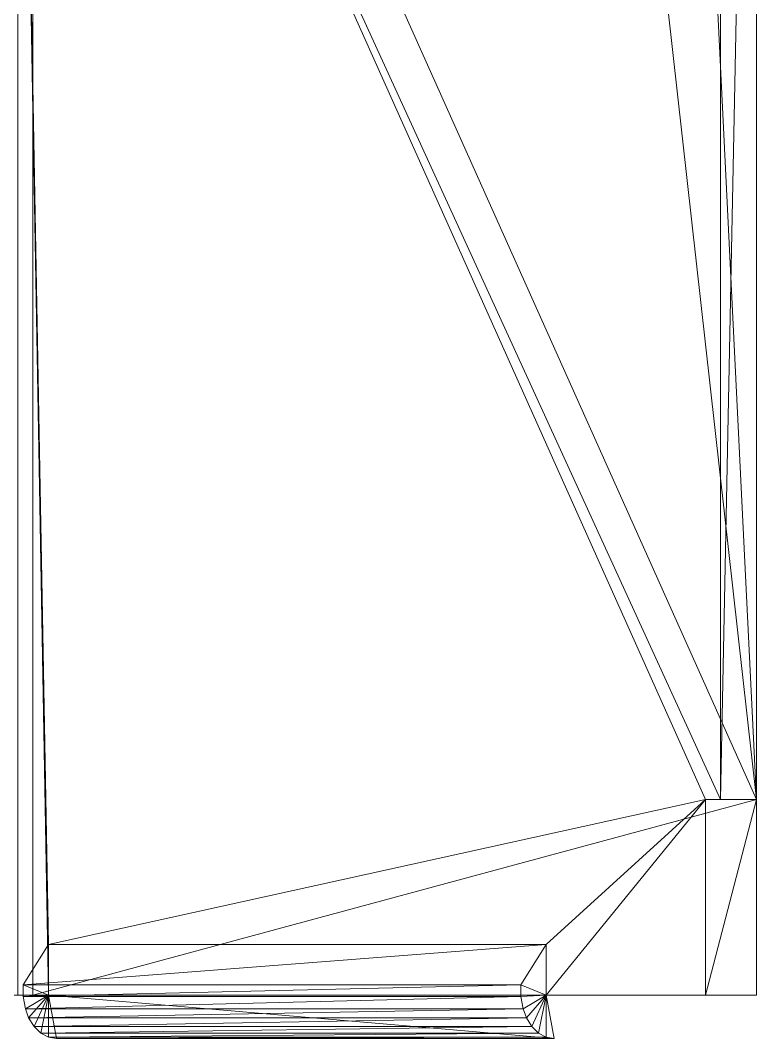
# Model space of a CAD drawing. Header units: millimetres. Extents: x -38752 to -34801, y 260924 to 263752.
# Drawn here: x -37697.3 to -37595.8, y 261888.1 to 262028.6 of the extents above; entities that cross this region are included whole.
import ezdxf

# ---------------------------------------------------------------- set-up
doc = ezdxf.new("R2010")
doc.units = ezdxf.units.MM
doc.layers.get('0').update_dxf_attribs({"lineweight": 9})
doc.layers.add('0.09', color=1, linetype='Continuous', lineweight=9)

msp = doc.modelspace()

# ---------------------------------------------------------------- linework, layer by layer
at = {"extrusion": (2.49184e-13, 1, -4.44089e-16)}
for p, q in [((-37595.77, 262169.05, 5), (-37595.77, 261921.07, 5)), ((-37595.77, 262169.05), (-37595.77, 261921.07)), ((-37695.62, 262144.05, 104.86), (-37695.62, 261894.07, 104.86)), ((-37600.77, 261921.07), (-37600.77, 262135.15)), ((-37600.77, 261921.07, 2.93), (-37600.77, 262134.39, 2.93)), ((-37602.84, 261921.07, 5), (-37602.84, 261894.07, 5)), ((-37602.84, 261921.07, 5), (-37600.77, 261921.07, 2.93)), ((-37595.77, 261921.07, 5), (-37602.84, 261921.07, 5)), ((-37600.77, 261921.07, 2.93), (-37600.77, 261921.07)), ((-37595.77, 261921.07), (-37600.77, 261921.07)), ((-37595.77, 261894.07, 5), (-37595.77, 261921.07, 5)), ((-37595.77, 261921.07), (-37595.77, 261921.07, 5)), ((-37693.45, 261901.07, 95.61), (-37696.97, 261895.47, 92.1)), ((-37693.45, 261901.07, 95.61), (-37693.45, 261894.07, 95.61)), ((-37693.45, 261901.07, 95.61), (-37624.79, 261901.07, 26.96)), ((-37624.79, 261901.07, 26.96), (-37628.31, 261895.47, 23.44)), ((-37624.79, 261894.07, 26.96), (-37624.79, 261901.07, 26.96)), ((-37696.97, 261895.47, 92.1), (-37628.31, 261895.47, 23.44)), ((-37696.97, 261895.47, 92.1), (-37696.97, 261893.88, 92.09)), ((-37628.31, 261895.47, 23.44), (-37628.31, 261893.88, 23.44)), ((-37695.62, 261894.07, 104.86), (-37795.48, 261894.07, 104.86)), ((-37697.7, 261894.07, 99.86), (-37693.45, 261894.07, 95.61)), ((-37696.97, 261893.88, 92.09), (-37696.64, 261892.16, 92.43)), ((-37696.97, 261893.88, 92.09), (-37628.31, 261893.88, 23.44)), ((-37695.62, 261894.07, 104.86), (-37595.77, 261894.07, 5)), ((-37692.36, 261888.07, 96.71), (-37693.45, 261894.07, 95.61)), ((-37693.45, 261894.07, 95.61), (-37624.79, 261894.07, 26.96)), ((-37628.31, 261893.88, 23.44), (-37627.98, 261892.16, 23.77)), ((-37624.79, 261894.07, 26.96), (-37602.84, 261894.07, 5)), ((-37623.7, 261888.07, 28.05), (-37624.79, 261894.07, 26.96)), ((-37595.77, 261894.07, 5), (-37602.84, 261894.07, 5)), ((-37696.64, 261892.16, 92.43), (-37627.98, 261892.16, 23.77)), ((-37696.19, 261890.93, 92.88), (-37627.53, 261890.93, 24.22)), ((-37695.44, 261889.74, 93.62), (-37626.78, 261889.74, 24.96)), ((-37694.52, 261888.83, 94.55), (-37625.86, 261888.83, 25.89)), ((-37693.47, 261888.26, 95.6), (-37624.81, 261888.26, 26.94)), ((-37623.7, 261888.07, 28.05), (-37692.36, 261888.07, 96.71))]:
    msp.add_line(p, q, dxfattribs=at)
for points in [[(-37696.64, 261892.16, 92.43), (-37696.19, 261890.93, 92.88), (-37695.44, 261889.74, 93.62), (-37694.52, 261888.83, 94.55), (-37693.47, 261888.26, 95.6), (-37692.36, 261888.07, 96.71)], [(-37627.98, 261892.16, 23.77), (-37627.53, 261890.93, 24.22), (-37626.78, 261889.74, 24.96), (-37625.86, 261888.83, 25.89), (-37624.81, 261888.26, 26.94), (-37623.7, 261888.07, 28.05)]]:
    msp.add_polyline3d(points)

# ---------------------------------------------------------------- meshes
at = {"layer": '0.09'}
mesh = msp.add_polyface(dxfattribs=at)
corners = [(-37622.18, 262144.05, 31.41), (-37620.77, 262144.05, 30), (-37692.09, 262144.05, 101.32), (-37695.62, 261894.07, 104.86), (-37595.77, 261921.07, 5), (-37595.77, 261894.07, 5), (-37695.62, 262144.05, 104.86), (-37606.92, 262147.65, 16.15), (-37595.77, 262169.05, 5)]
mesh.append_faces([[corners[k] for k in face] for face in [(3, 4, 5), (4, 7, 8)]], dxfattribs={"vtx0": -1})
mesh.append_faces([[corners[k] for k in face] for face in [(4, 6, 1)]], dxfattribs={"vtx0": -1, "vtx1": -1, "vtx2": -1})
mesh.append_faces([[corners[k] for k in face] for face in [(4, 3, 6), (4, 1, 7), (1, 6, 2)]], dxfattribs={"vtx0": -1, "vtx2": -1})
mesh.append_faces([[corners[k] for k in face] for face in [(0, 1, 2)]], dxfattribs={"vtx1": -1})
mesh = msp.add_polyface(dxfattribs=at)
corners = [(-37595.77, 262169.05), (-37600.77, 261921.07), (-37595.77, 261921.07), (-37600.77, 262135.15), (-37602.84, 262135.69), (-37606.85, 262155.13), (-37620.77, 262140.35), (-37607.27, 262154.82), (-37607.75, 262154.62), (-37620.77, 262150.55), (-37608.27, 262154.55), (-37606.54, 262155.55), (-37606.34, 262156.03), (-37606.27, 262156.55), (-37606.34, 262157.07), (-37606.54, 262157.55), (-37606.85, 262157.96), (-37607.27, 262158.28), (-37607.75, 262158.48), (-37608.27, 262158.55), (-37610.2, 262157.07), (-37608.27, 262169.05), (-37610.27, 262156.55), (-37610.2, 262156.03), (-37610, 262155.55), (-37609.68, 262155.13), (-37609.27, 262154.82), (-37608.79, 262154.62), (-37610, 262157.55), (-37609.68, 262157.96), (-37609.27, 262158.28), (-37608.79, 262158.48)]
mesh.append_faces([[corners[k] for k in face] for face in [(0, 1, 2)]], dxfattribs={"vtx0": -1})
mesh.append_faces([[corners[k] for k in face] for face in [(1, 0, 3), (3, 0, 4), (4, 5, 6), (6, 8, 9), (5, 0, 11), (11, 0, 12), (12, 0, 13), (13, 0, 14), (14, 0, 15), (15, 0, 16), (16, 0, 17), (17, 0, 18), (18, 0, 19), (9, 20, 21), (20, 9, 22), (22, 9, 23), (23, 9, 24), (24, 9, 25), (25, 9, 26), (26, 9, 27), (27, 9, 10), (21, 19, 0)]], dxfattribs={"vtx0": -1, "vtx1": -1})
mesh.append_faces([[corners[k] for k in face] for face in [(4, 0, 5)]], dxfattribs={"vtx0": -1, "vtx1": -1, "vtx2": -1})
mesh.append_faces([[corners[k] for k in face] for face in [(6, 5, 7), (6, 7, 8), (9, 8, 10), (21, 20, 28), (21, 28, 29), (21, 29, 30), (21, 30, 31), (21, 31, 19)]], dxfattribs={"vtx0": -1, "vtx2": -1})
mesh = msp.add_polyface(dxfattribs=at)
corners = [(-37595.77, 262169.05), (-37595.77, 261921.07, 5), (-37595.77, 262169.05, 5), (-37595.77, 261921.07)]
mesh.append_faces([[corners[k] for k in face] for face in [(0, 1, 2), (1, 0, 3)]], dxfattribs={"vtx0": -1})
mesh = msp.add_polyface(dxfattribs=at)
corners = [(-37795.48, 262144.05, 5), (-37695.62, 262144.05, 104.86), (-37795.48, 261894.07, 104.86)]
mesh.append_faces([[corners[k] for k in face] for face in [(0, 1, 2)]])
mesh = msp.add_polyface(dxfattribs=at)
corners = [(-37695.62, 262144.05, 104.86), (-37695.62, 261894.07, 104.86), (-37795.48, 261894.07, 104.86)]
mesh.append_faces([[corners[k] for k in face] for face in [(0, 1, 2)]])
mesh = msp.add_polyface(dxfattribs=at)
corners = [(-37705.11, 262114.43, 99.86), (-37790.48, 262124.67, 10.39), (-37790.48, 261900.71, 99.86), (-37697.7, 262132.99, 99.86), (-37770.48, 262133.35, 26.93), (-37695.49, 262144.05, 97.65), (-37770.48, 262144.05, 22.65)]
mesh.append_faces([[corners[k] for k in face] for face in [(0, 1, 2), (4, 5, 6)]], dxfattribs={"vtx0": -1})
mesh.append_faces([[corners[k] for k in face] for face in [(1, 3, 4)]], dxfattribs={"vtx0": -1, "vtx1": -1})
mesh.append_faces([[corners[k] for k in face] for face in [(1, 0, 3), (4, 3, 5)]], dxfattribs={"vtx0": -1, "vtx2": -1})
mesh = msp.add_polyface(dxfattribs=at)
corners = [(-37602.84, 261921.07, 5), (-37624.79, 261894.07, 26.96), (-37602.84, 261894.07, 5), (-37624.79, 261901.07, 26.96), (-37693.45, 261901.07, 95.61), (-37693.45, 261894.07, 95.61), (-37697.7, 262132.99, 99.86), (-37697.7, 261894.07, 99.86), (-37600.77, 261921.07, 2.93), (-37600.77, 262134.39, 2.93), (-37620.77, 262134.39, 22.93), (-37695.49, 262144.05, 97.65), (-37620.77, 262144.05, 22.93)]
mesh.append_faces([[corners[k] for k in face] for face in [(0, 1, 2), (5, 6, 7), (11, 10, 12)]], dxfattribs={"vtx0": -1})
mesh.append_faces([[corners[k] for k in face] for face in [(1, 0, 3), (3, 0, 4)]], dxfattribs={"vtx0": -1, "vtx1": -1})
mesh.append_faces([[corners[k] for k in face] for face in [(6, 4, 0)]], dxfattribs={"vtx0": -1, "vtx1": -1, "vtx2": -1})
mesh.append_faces([[corners[k] for k in face] for face in [(6, 5, 4), (6, 0, 8), (6, 8, 9), (6, 9, 10), (10, 11, 6)]], dxfattribs={"vtx0": -1, "vtx2": -1})
mesh = msp.add_polyface(dxfattribs=at)
corners = [(-37600.77, 261921.07, 2.93), (-37600.77, 262135.15), (-37600.77, 262134.39, 2.93), (-37600.77, 261921.07)]
mesh.append_faces([[corners[k] for k in face] for face in [(0, 1, 2), (1, 0, 3)]], dxfattribs={"vtx0": -1})
mesh = msp.add_polyface(dxfattribs=at)
corners = [(-37595.77, 261921.07, 5), (-37602.84, 261894.07, 5), (-37595.77, 261894.07, 5), (-37602.84, 261921.07, 5)]
mesh.append_faces([[corners[k] for k in face] for face in [(0, 1, 2), (1, 0, 3)]], dxfattribs={"vtx0": -1})
mesh = msp.add_polyface(dxfattribs=at)
corners = [(-37602.84, 261921.07, 5), (-37595.77, 261921.07, 5), (-37600.77, 261921.07, 2.93), (-37600.77, 261921.07), (-37595.77, 261921.07)]
mesh.append_faces([[corners[k] for k in face] for face in [(3, 1, 4)]], dxfattribs={"vtx0": -1})
mesh.append_faces([[corners[k] for k in face] for face in [(1, 3, 2)]], dxfattribs={"vtx0": -1, "vtx2": -1})
mesh.append_faces([[corners[k] for k in face] for face in [(0, 1, 2)]], dxfattribs={"vtx1": -1})
mesh = msp.add_polyface(dxfattribs=at)
corners = [(-37624.79, 261901.07, 26.96), (-37696.97, 261895.47, 92.1), (-37628.31, 261895.47, 23.44), (-37693.45, 261901.07, 95.61)]
mesh.append_faces([[corners[k] for k in face] for face in [(0, 1, 2), (1, 0, 3)]], dxfattribs={"vtx0": -1})
mesh = msp.add_polyface(dxfattribs=at)
corners = [(-37693.47, 261888.26, 95.6), (-37693.45, 261894.07, 95.61), (-37692.36, 261888.07, 96.71), (-37694.52, 261888.83, 94.55), (-37695.44, 261889.74, 93.62), (-37696.19, 261890.93, 92.88), (-37696.64, 261892.16, 92.43), (-37696.97, 261893.88, 92.09), (-37696.97, 261895.47, 92.1), (-37693.45, 261901.07, 95.61)]
mesh.append_faces([[corners[k] for k in face] for face in [(0, 1, 2), (1, 8, 9)]], dxfattribs={"vtx0": -1})
mesh.append_faces([[corners[k] for k in face] for face in [(1, 0, 3), (1, 3, 4), (1, 4, 5), (1, 5, 6), (1, 6, 7), (1, 7, 8)]], dxfattribs={"vtx0": -1, "vtx2": -1})
mesh = msp.add_polyface(dxfattribs=at)
corners = [(-37624.79, 261894.07, 26.96), (-37624.81, 261888.26, 26.94), (-37623.7, 261888.07, 28.05), (-37625.86, 261888.83, 25.89), (-37626.78, 261889.74, 24.96), (-37627.53, 261890.93, 24.22), (-37627.98, 261892.16, 23.77), (-37628.31, 261893.88, 23.44), (-37628.31, 261895.47, 23.44), (-37624.79, 261901.07, 26.96)]
mesh.append_faces([[corners[k] for k in face] for face in [(0, 1, 2), (8, 0, 9)]], dxfattribs={"vtx0": -1})
mesh.append_faces([[corners[k] for k in face] for face in [(1, 0, 3), (3, 0, 4), (4, 0, 5), (5, 0, 6), (6, 0, 7), (7, 0, 8)]], dxfattribs={"vtx0": -1, "vtx1": -1})
mesh = msp.add_polyface(dxfattribs=at)
corners = [(-37628.31, 261895.47, 23.44), (-37696.97, 261893.88, 92.09), (-37628.31, 261893.88, 23.44), (-37696.97, 261895.47, 92.1)]
mesh.append_faces([[corners[k] for k in face] for face in [(0, 1, 2), (1, 0, 3)]], dxfattribs={"vtx0": -1})
mesh = msp.add_polyface(dxfattribs=at)
corners = [(-37602.84, 261894.07, 5), (-37695.62, 261894.07, 104.86), (-37595.77, 261894.07, 5), (-37624.79, 261894.07, 26.96), (-37693.45, 261894.07, 95.61), (-37697.7, 261894.07, 99.86), (-37795.48, 261894.07, 104.86), (-37790.48, 261894.07, 99.86), (-37795.48, 261894.07, 99.86)]
mesh.append_faces([[corners[k] for k in face] for face in [(0, 1, 2), (6, 7, 8)]], dxfattribs={"vtx0": -1})
mesh.append_faces([[corners[k] for k in face] for face in [(1, 5, 6)]], dxfattribs={"vtx0": -1, "vtx1": -1})
mesh.append_faces([[corners[k] for k in face] for face in [(1, 0, 3), (1, 3, 4), (1, 4, 5), (6, 5, 7)]], dxfattribs={"vtx0": -1, "vtx2": -1})
mesh = msp.add_polyface(dxfattribs=at)
corners = [(-37628.31, 261893.88, 23.44), (-37696.64, 261892.16, 92.43), (-37627.98, 261892.16, 23.77), (-37696.97, 261893.88, 92.09)]
mesh.append_faces([[corners[k] for k in face] for face in [(0, 1, 2), (1, 0, 3)]], dxfattribs={"vtx0": -1})
mesh = msp.add_polyface(dxfattribs=at)
corners = [(-37693.45, 261894.07, 95.61), (-37623.7, 261888.07, 28.05), (-37692.36, 261888.07, 96.71), (-37624.79, 261894.07, 26.96)]
mesh.append_faces([[corners[k] for k in face] for face in [(0, 1, 2), (1, 0, 3)]], dxfattribs={"vtx0": -1})
mesh = msp.add_polyface(dxfattribs=at)
corners = [(-37627.98, 261892.16, 23.77), (-37696.19, 261890.93, 92.88), (-37627.53, 261890.93, 24.22), (-37696.64, 261892.16, 92.43)]
mesh.append_faces([[corners[k] for k in face] for face in [(0, 1, 2), (1, 0, 3)]], dxfattribs={"vtx0": -1})
mesh = msp.add_polyface(dxfattribs=at)
corners = [(-37627.53, 261890.93, 24.22), (-37695.44, 261889.74, 93.62), (-37626.78, 261889.74, 24.96), (-37696.19, 261890.93, 92.88)]
mesh.append_faces([[corners[k] for k in face] for face in [(0, 1, 2), (1, 0, 3)]], dxfattribs={"vtx0": -1})
mesh = msp.add_polyface(dxfattribs=at)
corners = [(-37626.78, 261889.74, 24.96), (-37694.52, 261888.83, 94.55), (-37625.86, 261888.83, 25.89), (-37695.44, 261889.74, 93.62)]
mesh.append_faces([[corners[k] for k in face] for face in [(0, 1, 2), (1, 0, 3)]], dxfattribs={"vtx0": -1})
mesh = msp.add_polyface(dxfattribs=at)
corners = [(-37625.86, 261888.83, 25.89), (-37693.47, 261888.26, 95.6), (-37624.81, 261888.26, 26.94), (-37694.52, 261888.83, 94.55)]
mesh.append_faces([[corners[k] for k in face] for face in [(0, 1, 2), (1, 0, 3)]], dxfattribs={"vtx0": -1})
mesh = msp.add_polyface(dxfattribs=at)
corners = [(-37624.81, 261888.26, 26.94), (-37692.36, 261888.07, 96.71), (-37623.7, 261888.07, 28.05), (-37693.47, 261888.26, 95.6)]
mesh.append_faces([[corners[k] for k in face] for face in [(0, 1, 2), (1, 0, 3)]], dxfattribs={"vtx0": -1})

doc.saveas('drawing.dxf')
